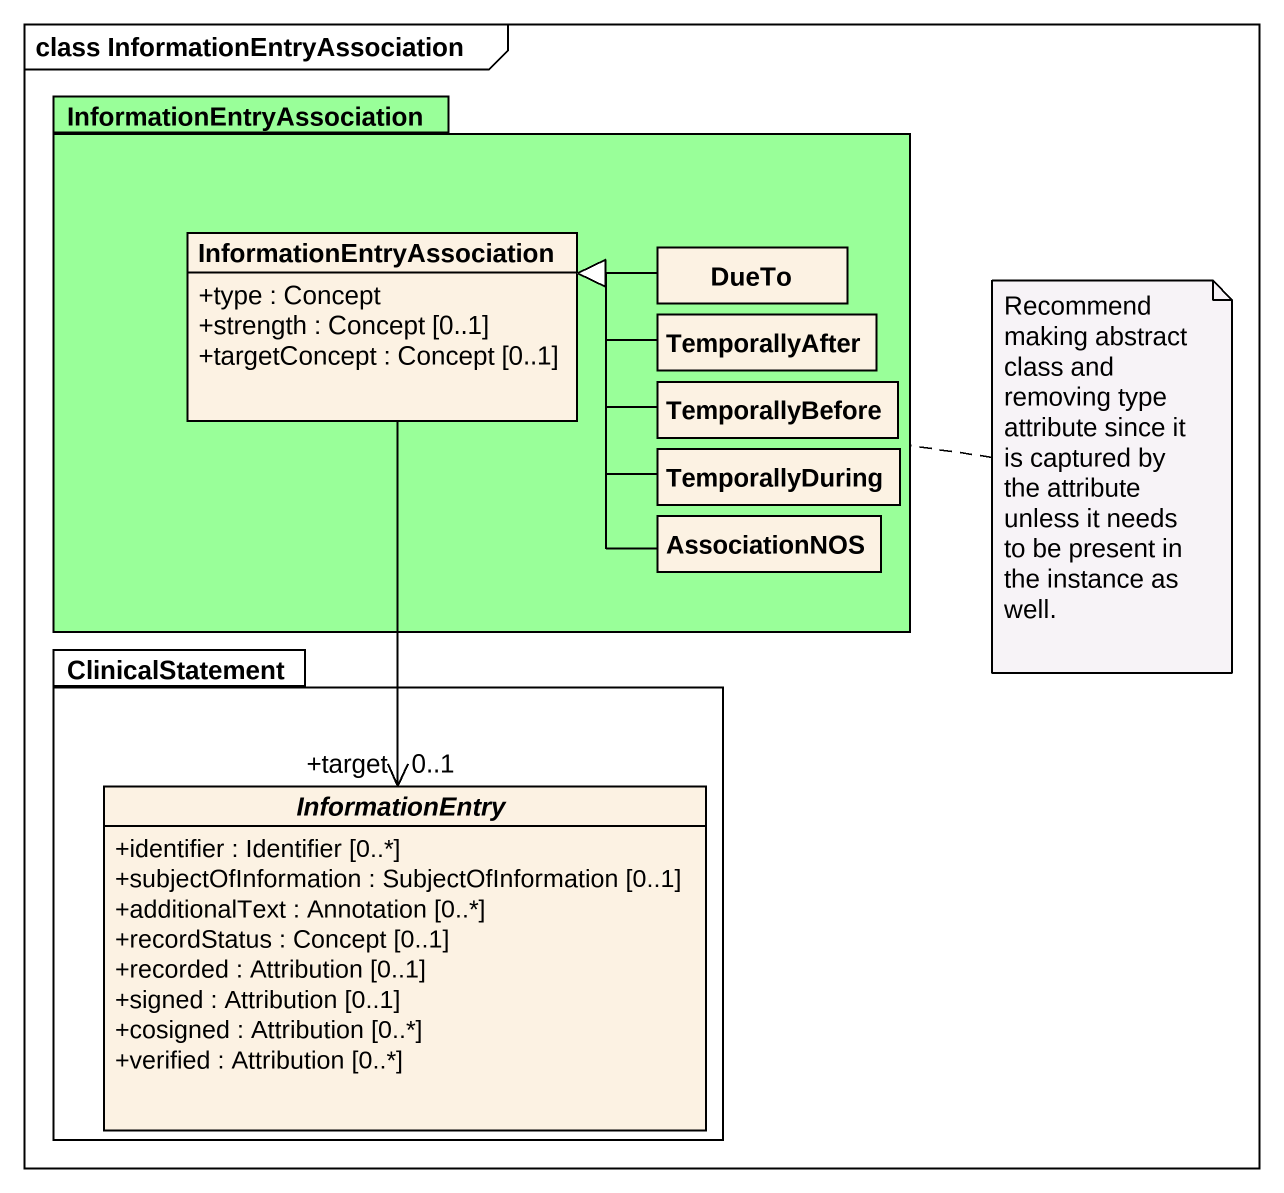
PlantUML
@startuml
mainframe class InformationEntryAssociation
hide circle
hide empty members
skinparam classAttributeIconSize 0
package InformationEntryAssociation #99FF99 {
  class "InformationEntryAssociation" as InformationEntryAssociation_2 {
    +type : Concept
    +strength : Concept [0..1]
    +targetConcept : Concept [0..1]
  }
  class DueTo
  class TemporallyAfter
  class TemporallyBefore
  class TemporallyDuring
  class AssociationNOS
}
package ClinicalStatement {
  abstract class InformationEntry {
    +identifier : Identifier [0..*]
    +subjectOfInformation : SubjectOfInformation [0..1]
    +additionalText : Annotation [0..*]
    +recordStatus : Concept [0..1]
    +recorded : Attribution [0..1]
    +signed : Attribution [0..1]
    +cosigned : Attribution [0..*]
    +verified : Attribution [0..*]
  }
}
DueTo -left-|> InformationEntryAssociation_2
TemporallyAfter -left-|> InformationEntryAssociation_2
TemporallyBefore -left-|> InformationEntryAssociation_2
TemporallyDuring -left-|> InformationEntryAssociation_2
AssociationNOS -left-|> InformationEntryAssociation_2
InformationEntry "+target\n0..1" <-up- InformationEntryAssociation_2
note right of InformationEntryAssociation : Recommend making abstract class and removing type attribute since it is captured by the attribute unless it needs to be present in the instance as well.
@enduml
